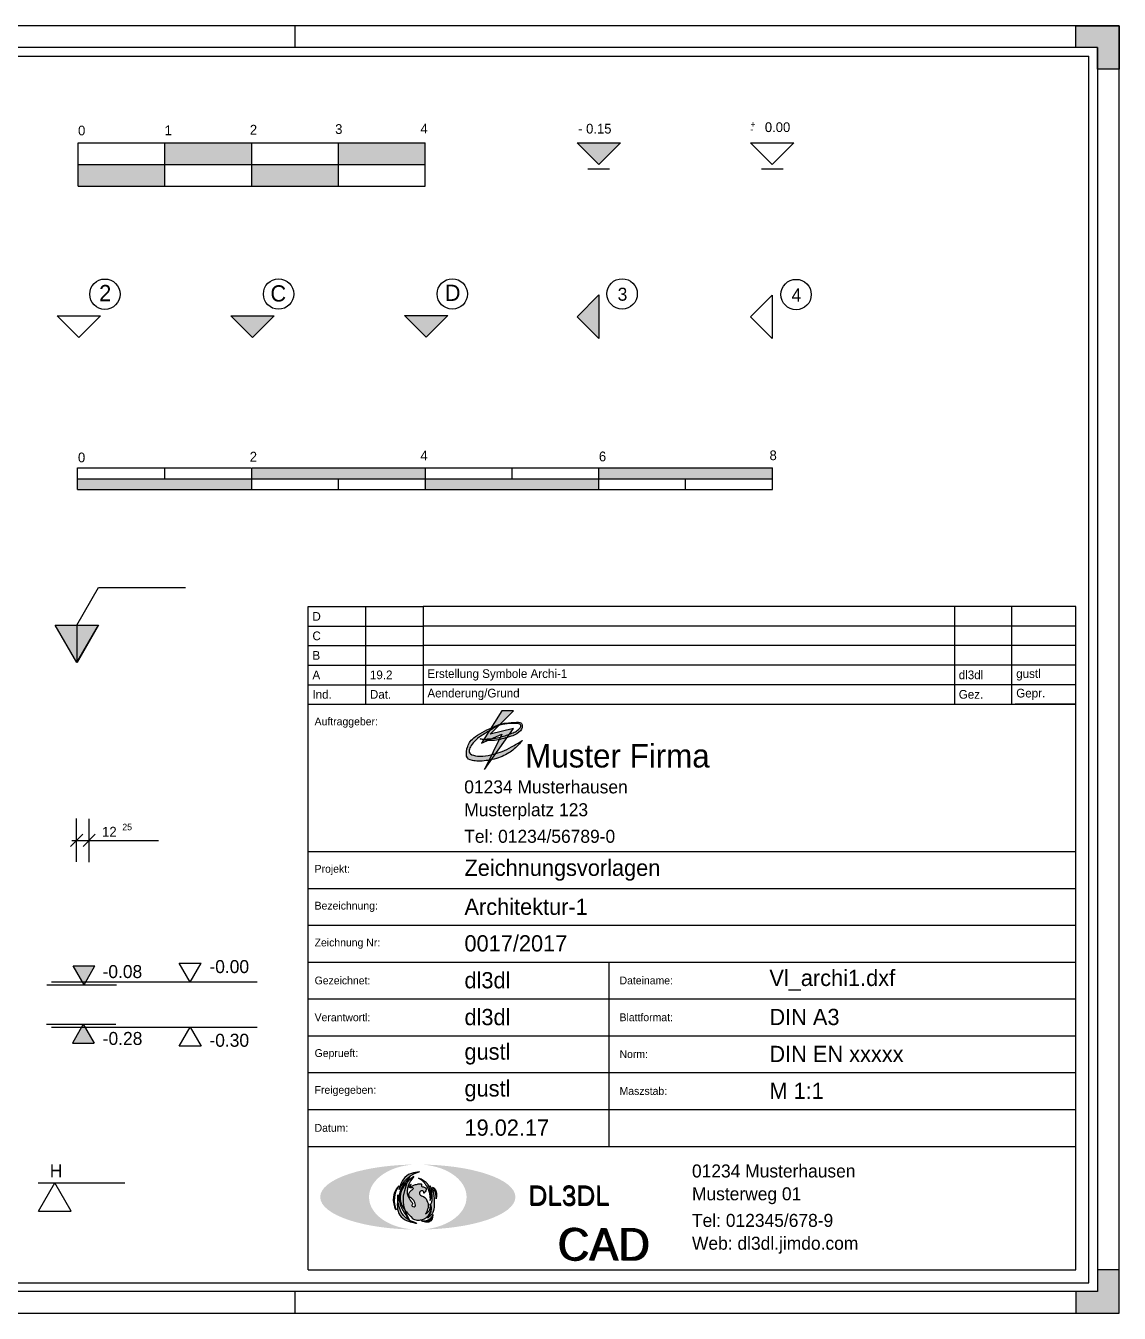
# Model space of a CAD drawing. Header units: millimetres. Extents: x 0 to 420, y 0 to 297.
# Drawn here: x 167.9 to 420, y 0 to 297 of the extents above; entities that cross this region are included whole.
import ezdxf

# ---------------------------------------------------------------- set-up
doc = ezdxf.new("R2010")
doc.units = ezdxf.units.MM
for name, color, linetype, true_color in [('Blattrahmen', 2, 'Continuous', 0xffff00), ('Faltmarken', 3, 'Continuous', 0x00ff00), ('Logo', 5, 'Continuous', 0x0000ff), ('Logo Adresse', 5, 'Continuous', 0x0000ff), ('Logo Text', 1, 'Continuous', 0xff0000), ('Logo_a', 1, 'Continuous', 0xff0000), ('Logo_b', 30, 'Continuous', 0xff7f00), ('Logo_c', 14, 'Continuous', 0x800000), ('Musterlogo AG', 3, 'Continuous', 0x00ff00), ('Musterlogo AG 1', 1, 'Continuous', 0xff0000), ('Musterlogo AG Text', 5, 'Continuous', 0x0000ff), ('pfoenix', 94, 'Continuous', 0x008000), ('Planecken', 2, 'Continuous', 0xffff00), ('Plankopf Legende', 6, 'Continuous', 0xff00ff), ('Plankopf Rahmen', 94, 'Continuous', 0x008000), ('Plankopf Text augefuellt', 134, 'Continuous', 0x008080), ('Plankopf Text Vorgabe', 1, 'Continuous', 0xff0000), ('Zeichnungsrahmen rot', 1, 'Continuous', 0xff0000), ('Zeichnungsrahmen_blau', 5, 'Continuous', 0x0000ff)]:
    doc.layers.add(name, color=color, linetype=linetype, true_color=true_color)
doc.styles.add('textstyle0', font='')
doc.styles.add('textstyle1', font='')
doc.styles.add('textstyle100', font='')
doc.styles.add('textstyle101', font='')
doc.styles.add('textstyle102', font='')
doc.styles.add('textstyle11', font='')
doc.styles.add('textstyle13', font='')
doc.styles.add('textstyle25', font='')
doc.styles.add('textstyle27', font='')
doc.styles.add('textstyle30', font='')
doc.styles.add('textstyle32', font='')
doc.styles.add('textstyle34', font='')
doc.styles.add('textstyle35', font='')
doc.styles.add('textstyle39', font='')
doc.styles.add('textstyle40', font='')
doc.styles.add('textstyle41', font='')
doc.styles.add('textstyle42', font='')
doc.styles.add('textstyle43', font='')
doc.styles.add('textstyle44', font='')
doc.styles.add('textstyle45', font='')
doc.styles.add('textstyle46', font='')
doc.styles.add('textstyle47', font='')
doc.styles.add('textstyle48', font='')
doc.styles.add('textstyle49', font='')
doc.styles.add('textstyle50', font='')
doc.styles.add('textstyle51', font='')
doc.styles.add('textstyle52', font='')
doc.styles.add('textstyle53', font='')
doc.styles.add('textstyle54', font='')
doc.styles.add('textstyle55', font='')
doc.styles.add('textstyle56', font='')
doc.styles.add('textstyle57', font='')
doc.styles.add('textstyle58', font='')
doc.styles.add('textstyle59', font='')
doc.styles.add('textstyle60', font='')
doc.styles.add('textstyle61', font='')
doc.styles.add('textstyle62', font='')
doc.styles.add('textstyle63', font='')
doc.styles.add('textstyle64', font='')
doc.styles.add('textstyle65', font='')
doc.styles.add('textstyle66', font='')
doc.styles.add('textstyle67', font='')
doc.styles.add('textstyle68', font='')
doc.styles.add('textstyle69', font='')
doc.styles.add('textstyle7', font='')
doc.styles.add('textstyle70', font='')
doc.styles.add('textstyle71', font='')
doc.styles.add('textstyle72', font='')
doc.styles.add('textstyle73', font='')
doc.styles.add('textstyle74', font='')
doc.styles.add('textstyle75', font='')
doc.styles.add('textstyle76', font='')
doc.styles.add('textstyle77', font='')
doc.styles.add('textstyle78', font='')
doc.styles.add('textstyle79', font='')
doc.styles.add('textstyle8', font='')
doc.styles.add('textstyle80', font='')
doc.styles.add('textstyle81', font='')
doc.styles.add('textstyle82', font='')
doc.styles.add('textstyle83', font='')
doc.styles.add('textstyle84', font='')
doc.styles.add('textstyle85', font='')
doc.styles.add('textstyle86', font='')
doc.styles.add('textstyle87', font='')
doc.styles.add('textstyle88', font='')
doc.styles.add('textstyle89', font='')
doc.styles.add('textstyle9', font='')
doc.styles.add('textstyle91', font='')
doc.styles.add('textstyle92', font='')
doc.styles.add('textstyle93', font='')
doc.styles.add('textstyle94', font='')
doc.styles.add('textstyle95', font='')
doc.styles.add('textstyle96', font='')
doc.styles.add('textstyle97', font='')
doc.styles.add('textstyle98', font='')
doc.styles.add('textstyle99', font='')
doc.styles.get('textstyle0').set_extended_font_data('FreeMono')
doc.styles.get('textstyle1').set_extended_font_data('FreeMono')
doc.styles.get('textstyle100').set_extended_font_data('FreeMono')
doc.styles.get('textstyle101').set_extended_font_data('FreeMono')
doc.styles.get('textstyle102').set_extended_font_data('FreeMono')
doc.styles.get('textstyle11').set_extended_font_data('FreeMono')
doc.styles.get('textstyle13').set_extended_font_data('FreeMono')
doc.styles.get('textstyle25').set_extended_font_data('FreeMono')
doc.styles.get('textstyle27').set_extended_font_data('FreeMono')
doc.styles.get('textstyle30').set_extended_font_data('FreeMono')
doc.styles.get('textstyle32').set_extended_font_data('FreeMono')
doc.styles.get('textstyle34').set_extended_font_data('FreeMono')
doc.styles.get('textstyle35').set_extended_font_data('FreeMono')
doc.styles.get('textstyle39').set_extended_font_data('FreeMono')
doc.styles.get('textstyle40').set_extended_font_data('FreeMono')
doc.styles.get('textstyle41').set_extended_font_data('FreeMono')
doc.styles.get('textstyle42').set_extended_font_data('FreeMono')
doc.styles.get('textstyle43').set_extended_font_data('FreeMono')
doc.styles.get('textstyle44').set_extended_font_data('FreeMono')
doc.styles.get('textstyle45').set_extended_font_data('FreeMono')
doc.styles.get('textstyle46').set_extended_font_data('FreeMono')
doc.styles.get('textstyle47').set_extended_font_data('FreeMono')
doc.styles.get('textstyle48').set_extended_font_data('FreeMono')
doc.styles.get('textstyle49').set_extended_font_data('FreeMono')
doc.styles.get('textstyle50').set_extended_font_data('FreeMono')
doc.styles.get('textstyle51').set_extended_font_data('URW Chancery L')
doc.styles.get('textstyle52').set_extended_font_data('URW Chancery L')
doc.styles.get('textstyle53').set_extended_font_data('URW Chancery L')
doc.styles.get('textstyle54').set_extended_font_data('URW Chancery L')
doc.styles.get('textstyle55').set_extended_font_data('FreeMono')
doc.styles.get('textstyle56').set_extended_font_data('FreeMono')
doc.styles.get('textstyle57').set_extended_font_data('FreeMono')
doc.styles.get('textstyle58').set_extended_font_data('FreeMono')
doc.styles.get('textstyle59').set_extended_font_data('FreeMono')
doc.styles.get('textstyle60').set_extended_font_data('FreeMono')
doc.styles.get('textstyle61').set_extended_font_data('FreeMono')
doc.styles.get('textstyle62').set_extended_font_data('FreeMono')
doc.styles.get('textstyle63').set_extended_font_data('FreeMono')
doc.styles.get('textstyle64').set_extended_font_data('FreeMono')
doc.styles.get('textstyle65').set_extended_font_data('FreeMono')
doc.styles.get('textstyle66').set_extended_font_data('FreeMono')
doc.styles.get('textstyle67').set_extended_font_data('FreeMono')
doc.styles.get('textstyle68').set_extended_font_data('FreeMono')
doc.styles.get('textstyle69').set_extended_font_data('FreeMono')
doc.styles.get('textstyle7').set_extended_font_data('FreeMono')
doc.styles.get('textstyle70').set_extended_font_data('FreeMono')
doc.styles.get('textstyle71').set_extended_font_data('FreeMono')
doc.styles.get('textstyle72').set_extended_font_data('FreeMono')
doc.styles.get('textstyle73').set_extended_font_data('FreeMono')
doc.styles.get('textstyle74').set_extended_font_data('FreeMono')
doc.styles.get('textstyle75').set_extended_font_data('FreeMono')
doc.styles.get('textstyle76').set_extended_font_data('FreeMono')
doc.styles.get('textstyle77').set_extended_font_data('FreeMono')
doc.styles.get('textstyle78').set_extended_font_data('FreeMono')
doc.styles.get('textstyle79').set_extended_font_data('URW Chancery L')
doc.styles.get('textstyle8').set_extended_font_data('FreeMono')
doc.styles.get('textstyle80').set_extended_font_data('FreeMono')
doc.styles.get('textstyle81').set_extended_font_data('FreeMono')
doc.styles.get('textstyle82').set_extended_font_data('FreeMono')
doc.styles.get('textstyle83').set_extended_font_data('FreeMono')
doc.styles.get('textstyle84').set_extended_font_data('FreeMono')
doc.styles.get('textstyle85').set_extended_font_data('FreeMono')
doc.styles.get('textstyle86').set_extended_font_data('FreeMono')
doc.styles.get('textstyle87').set_extended_font_data('FreeMono')
doc.styles.get('textstyle88').set_extended_font_data('FreeMono')
doc.styles.get('textstyle89').set_extended_font_data('FreeMono')
doc.styles.get('textstyle9').set_extended_font_data('FreeMono')
doc.styles.get('textstyle91').set_extended_font_data('FreeMono')
doc.styles.get('textstyle92').set_extended_font_data('FreeMono')
doc.styles.get('textstyle93').set_extended_font_data('FreeMono')
doc.styles.get('textstyle94').set_extended_font_data('FreeMono')
doc.styles.get('textstyle95').set_extended_font_data('FreeMono')
doc.styles.get('textstyle96').set_extended_font_data('FreeMono')
doc.styles.get('textstyle97').set_extended_font_data('FreeMono')
doc.styles.get('textstyle98').set_extended_font_data('FreeMono')
doc.styles.get('textstyle99').set_extended_font_data('FreeMono')

msp = doc.modelspace()

# ---------------------------------------------------------------- hatches: boundary and pattern name
at = {"layer": 'Logo_a'}
h = msp.add_hatch(color=256, dxfattribs=at)
edge = h.paths.add_edge_path()
edge.add_ellipse((258.29, 26.81), major_axis=(18.75, 0), ratio=0.4, start_angle=0, end_angle=360)
edge = h.paths.add_edge_path()
edge.add_ellipse((258.29, 26.81), major_axis=(15, 0), ratio=0.5, start_angle=0, end_angle=360)
at = {"layer": 'Logo_b'}
h = msp.add_hatch(color=256, dxfattribs=at)
edge = h.paths.add_edge_path()
edge.add_ellipse((258.29, 26.81), major_axis=(15, 0), ratio=0.5, start_angle=0, end_angle=360)
edge = h.paths.add_edge_path()
edge.add_ellipse((258.29, 26.81), major_axis=(11.25, 0), ratio=0.666667, start_angle=0, end_angle=360)
at = {"layer": 'Logo_c'}
h = msp.add_hatch(color=256, dxfattribs=at)
edge = h.paths.add_edge_path()
edge.add_ellipse((258.29, 26.81), major_axis=(18.75, 0), ratio=0.4, start_angle=0, end_angle=360)
edge = h.paths.add_edge_path()
edge.add_ellipse((258.29, 26.81), major_axis=(22.5, 0), ratio=0.333333, start_angle=0, end_angle=360)
at = {"layer": 'Musterlogo AG'}
h = msp.add_hatch(color=256, dxfattribs=at)
edge = h.paths.add_edge_path()
edge.add_spline(control_points=[(272.68, 132.47), (275.14, 131.86), (277.12, 132.32), (280.86, 133.31), (282.54, 134.68), (282.31, 136.28), (281.39, 136.36), (278.34, 136.21), (276.44, 135.67), (270.87, 132.93), (269.65, 130.87), (269.26, 128.2), (270.56, 127.36), (273.92, 127.28), (277.96, 128.35), (280.63, 130.1), (282.54, 132.24), (282.54, 132.24), (279.79, 130.49), (277.73, 129.57), (275.82, 128.96), (273.23, 128.35), (270.87, 128.65), (269.95, 129.34), (270.26, 130.41), (270.94, 131.53), (272.29, 132.88), (275.16, 134.59), (276.61, 135.51), (277.86, 135.82), (278.89, 135.99), (280.11, 136.1), (281.29, 136.05), (281.82, 135.92), (282.13, 135.64), (281.98, 135.07), (281.06, 134.23), (280.01, 133.82), (278.78, 133.34), (277.4, 132.9), (275.82, 132.62), (274.47, 132.44), (272.68, 132.47), (272.68, 132.47)], knot_values=[0, 0, 0, 0, 1, 2, 3, 4, 5, 6, 7, 8, 9, 10, 11, 12, 13, 14, 15, 16, 17, 18, 19, 20, 21, 22, 23, 24, 25, 26, 27, 28, 29, 30, 31, 32, 33, 34, 35, 36, 37, 38, 39, 40, 41, 41, 41, 41], degree=3, periodic=0)
h = msp.add_hatch(color=256, dxfattribs=at)
edge = h.paths.add_edge_path()
edge.add_spline(control_points=[(272.68, 132.47), (275.14, 131.86), (277.12, 132.32), (280.86, 133.31), (282.54, 134.68), (282.31, 136.28), (281.39, 136.36), (278.34, 136.21), (276.44, 135.67), (270.87, 132.93), (269.65, 130.87), (269.26, 128.2), (270.56, 127.36), (273.92, 127.28), (277.96, 128.35), (280.63, 130.1), (282.54, 132.24), (282.54, 132.24), (279.79, 130.49), (277.73, 129.57), (275.82, 128.96), (273.23, 128.35), (270.87, 128.65), (269.95, 129.34), (270.26, 130.41), (270.94, 131.53), (272.29, 132.88), (275.16, 134.59), (276.61, 135.51), (277.86, 135.82), (278.89, 135.99), (280.11, 136.1), (281.29, 136.05), (281.82, 135.92), (282.13, 135.64), (281.98, 135.07), (281.06, 134.23), (280.01, 133.82), (278.78, 133.34), (277.4, 132.9), (275.82, 132.62), (274.47, 132.44), (272.68, 132.47), (272.68, 132.47)], knot_values=[0, 0, 0, 0, 1, 2, 3, 4, 5, 6, 7, 8, 9, 10, 11, 12, 13, 14, 15, 16, 17, 18, 19, 20, 21, 22, 23, 24, 25, 26, 27, 28, 29, 30, 31, 32, 33, 34, 35, 36, 37, 38, 39, 40, 41, 41, 41, 41], degree=3, periodic=0)
at = {"layer": 'Musterlogo AG 1'}
msp.add_hatch(color=256, dxfattribs=at).paths.add_polyline_path([(277.69, 138.95), (272.96, 131.53), (277.69, 133.55), (273.64, 125.45), (280.39, 134.9), (274.99, 133.55), (280.39, 138.95)])
at = {"layer": 'pfoenix'}
h = msp.add_hatch(color=256, dxfattribs=at)
edge = h.paths.add_edge_path()
edge.add_spline(control_points=[(256.72, 25.82), (257.25, 25.49), (256.88, 24.88), (256.88, 24.88), (256.88, 24.88), (257.01, 24.56), (257.83, 24.55), (257.7, 25.31), (257.54, 25.82), (256.87, 26.49), (256.33, 26.94), (256.13, 27.55), (256.53, 28.18), (257.19, 28.6), (257.3, 28.77), (257.21, 28.99), (256.84, 28.98), (256.5, 28.89), (256.23, 29.04), (256.3, 29.5), (256.72, 29.71), (256.73, 29.73), (256.73, 29.71), (256.62, 29.52), (256.43, 29.38), (256.59, 29.24), (257.08, 29.38), (257.67, 29.69), (258.72, 29.91), (259.1, 29.87), (259.15, 29.77), (259.2, 29.43), (259.08, 29.16), (259.59, 29.21), (259.95, 29.05), (260.24, 28.75), (260.18, 28.25), (259.83, 27.81), (259.7, 27.71), (259.7, 27.71), (259.65, 27.96), (259.57, 28.23), (259.27, 28.29), (258.83, 28.22), (258.65, 27.81), (258.67, 27.3), (259.05, 27.14), (259.81, 26.88), (260.18, 26.4)], knot_values=[0, 0, 0, 0, 1, 2, 3, 4, 5, 6, 7, 8, 9, 10, 11, 12, 13, 14, 15, 16, 17, 18, 19, 20, 21, 22, 23, 24, 25, 26, 27, 28, 29, 30, 31, 32, 33, 34, 35, 36, 37, 38, 39, 40, 41, 42, 43, 44, 45, 46, 46, 46, 46], degree=3, periodic=0)
edge.add_spline(control_points=[(260.18, 26.4), (260.53, 25.8), (260.77, 24.95), (260.63, 24.13), (260.34, 23.39), (260.06, 22.94), (260.06, 22.94), (260.96, 23.47), (261.2, 24.39), (261.19, 25.09), (261.1, 25.28), (261.37, 24.82), (261.4, 23.99), (261.23, 23.46), (260.51, 22.13), (259.75, 21.63), (258.9, 21.4), (257.88, 21.39), (257.23, 21.71), (257.23, 21.71), (257.23, 21.71)], knot_values=[0, 0, 0, 0, 1, 2, 3, 4, 5, 6, 7, 8, 9, 10, 11, 12, 13, 14, 15, 16, 17, 18, 18, 18, 18], degree=3, periodic=0)
edge.add_spline(control_points=[(257.23, 21.71), (257.23, 21.71), (257.15, 21.66), (252.14, 27.42), (257.34, 31.58)], knot_values=[0, 0, 0, 0, 1, 2, 2, 2, 2], degree=3, periodic=0)
edge.add_spline(control_points=[(257.34, 31.58), (255.05, 28.61), (256.72, 25.82), (256.72, 25.82), (256.72, 25.82), (256.72, 25.82), (256.72, 25.82)], knot_values=[0, 0, 0, 0, 1, 2, 3, 4, 4, 4, 4], degree=3, periodic=0)
h = msp.add_hatch(color=256, dxfattribs=at)
edge = h.paths.add_edge_path()
edge.add_spline(control_points=[(256.56, 31.67), (253.99, 26.65), (256.39, 21.43), (256.38, 21.41), (256.38, 21.41), (252.66, 26.73), (256.57, 31.66), (256.56, 31.67), (256.56, 31.67)], knot_values=[0, 0, 0, 0, 1, 2, 3, 4, 5, 6, 6, 6, 6], degree=3, periodic=0)
h = msp.add_hatch(color=256, dxfattribs=at)
edge = h.paths.add_edge_path()
edge.add_spline(control_points=[(258.67, 32.6), (255.22, 31.76), (253.95, 28.46), (253.95, 28.46)], knot_values=[0, 0, 0, 0, 1, 1, 1, 1], degree=3, periodic=0)
edge.add_spline(control_points=[(253.95, 28.46), (253.99, 28.7), (254.46, 32.58), (258.67, 32.6)], knot_values=[0, 0, 0, 0, 1, 1, 1, 1], degree=3, periodic=0)
h = msp.add_hatch(color=256, dxfattribs=at)
edge = h.paths.add_edge_path()
edge.add_spline(control_points=[(260.96, 27.67), (261.03, 27.25), (261.07, 26.93), (261.11, 26.4), (261.12, 26), (261.12, 26), (261.12, 26), (261.3, 26.55), (261.3, 27.2), (261.17, 28.36), (260.8, 29.42), (260.48, 29.94), (259.6, 30.66), (258.43, 31.18), (258.43, 31.18), (258.43, 31.18)], knot_values=[0, 0, 0, 0, 1, 2, 3, 4, 5, 6, 7, 8, 9, 10, 11, 12, 13, 13, 13, 13], degree=3, periodic=0)
edge.add_spline(control_points=[(258.43, 31.18), (259.14, 30.82), (259.54, 30.42), (259.96, 29.88), (260.38, 29.32), (260.78, 28.43), (260.96, 27.67)], knot_values=[0, 0, 0, 0, 1, 2, 3, 4, 4, 4, 4], degree=3, periodic=0)
h = msp.add_hatch(color=256, dxfattribs=at)
edge = h.paths.add_edge_path()
edge.add_spline(control_points=[(253.91, 29.39), (251.83, 27.42), (252.83, 24.11), (253.28, 23.89)], knot_values=[0, 0, 0, 0, 1, 1, 1, 1], degree=3, periodic=0)
edge.add_spline(control_points=[(253.28, 23.89), (253.14, 24), (252.14, 27.32), (253.91, 29.39)], knot_values=[0, 0, 0, 0, 1, 1, 1, 1], degree=3, periodic=0)
h = msp.add_hatch(color=256, dxfattribs=at)
edge = h.paths.add_edge_path()
edge.add_spline(control_points=[(253.66, 27.32), (253.79, 22.41), (258.06, 20.73), (258.06, 20.73), (258.06, 20.73), (253.26, 21.91), (253.7, 27.26), (253.7, 27.26), (253.66, 27.32)], knot_values=[0, 0, 0, 0, 1, 2, 3, 4, 5, 6, 6, 6, 6], degree=3, periodic=0)
h = msp.add_hatch(color=256, dxfattribs=at)
edge = h.paths.add_edge_path()
edge.add_spline(control_points=[(262.08, 24.88), (262.04, 24.23), (261.84, 23.34), (261.56, 22.85), (260.94, 22.27), (260.59, 21.93), (260.59, 21.93), (260.84, 22.37), (261.18, 22.93), (261.38, 23.47), (261.4, 23.99), (261.16, 25.17)], knot_values=[0, 0, 0, 0, 1, 2, 3, 4, 5, 6, 7, 8, 9, 9, 9, 9], degree=3, periodic=0)
edge.add_spline(control_points=[(261.16, 25.17), (261.49, 25.34), (261.56, 25.7), (261.6, 26.8), (261.54, 27.78), (261.51, 28.31), (261.17, 29.37), (260.97, 29.51), (261.56, 28.75), (261.75, 28.24), (261.95, 27.5), (262.05, 26.79), (262.1, 25.8), (262.08, 24.88)], knot_values=[0, 0, 0, 0, 1, 2, 3, 4, 5, 6, 7, 8, 9, 10, 11, 11, 11, 11], degree=3, periodic=0)
h = msp.add_hatch(color=256, dxfattribs=at)
edge = h.paths.add_edge_path()
edge.add_spline(control_points=[(262.53, 26.38), (262.52, 27.07), (262.43, 27.52), (262.33, 28.04), (262.12, 28.46), (261.66, 29.12), (261.66, 29.12), (261.66, 29.12)], knot_values=[0, 0, 0, 0, 1, 2, 3, 4, 5, 5, 5, 5], degree=3, periodic=0)
edge.add_spline(control_points=[(261.66, 29.12), (262.74, 28.58), (262.53, 26.38), (262.53, 26.38), (262.53, 26.38)], knot_values=[0, 0, 0, 0, 1, 2, 2, 2, 2], degree=3, periodic=0)
h = msp.add_hatch(color=256, dxfattribs=at)
edge = h.paths.add_edge_path()
edge.add_spline(control_points=[(259.42, 21.18), (259.88, 20.99), (260.65, 20.98), (261.08, 21.1), (261.46, 21.52), (261.7, 22.11), (261.73, 22.55), (261.77, 22.75), (261.77, 22.75), (261.77, 22.75), (261.62, 22.35), (261.49, 22.22), (261.18, 21.84), (260.85, 21.61), (260.53, 21.47), (260.05, 21.32), (259.58, 21.29), (259.42, 21.29), (259.24, 21.3), (259.24, 21.29), (259.24, 21.29), (259.34, 21.22), (259.42, 21.18), (259.42, 21.18), (259.42, 21.18)], knot_values=[0, 0, 0, 0, 1, 2, 3, 4, 5, 6, 7, 8, 9, 10, 11, 12, 13, 14, 15, 16, 17, 18, 19, 20, 21, 22, 22, 22, 22], degree=3, periodic=0)
at = {"layer": 'Planecken'}
for points in [[(410, 297), (420, 297), (420, 287), (415, 287), (415, 292), (410, 292)], [(410, 0), (420, 0), (420, 10), (415, 10), (415, 5), (410, 5)]]:
    msp.add_hatch(color=256, dxfattribs=at).paths.add_polyline_path(points)
at = {"layer": 'Plankopf Legende'}
for points in [[(220, 265), (220, 270), (200, 270), (200, 265)], [(260, 265), (260, 270), (240, 270), (240, 265)], [(295, 270), (305, 270), (300, 265)], [(200, 260), (200, 265), (180, 265), (180, 260)], [(240, 260), (240, 265), (220, 265), (220, 260)], [(300.02, 234.89), (295.02, 229.89), (300.02, 224.89)], [(215.19, 230.11), (220.19, 225.11), (225.19, 230.11)], [(255.24, 230.13), (260.24, 225.13), (265.24, 230.13)], [(179.71, 150.08), (174.71, 158.74), (184.71, 158.74)], [(178.85, 80.12), (183.85, 80.12), (181.35, 75.79)], [(181.16, 66.67), (183.66, 62.34), (178.66, 62.34)]]:
    msp.add_hatch(color=256, dxfattribs=at).paths.add_polyline_path(points)
h = msp.add_hatch(color=256, dxfattribs=at)
edge = h.paths.add_edge_path()
edge.add_line((260.04, 192.5), (260.04, 195))
edge.add_line((260.04, 195), (219.83, 195))
edge.add_line((219.83, 195), (219.83, 192.5))
edge.add_line((219.83, 192.5), (260.04, 192.5))
h = msp.add_hatch(color=256, dxfattribs=at)
edge = h.paths.add_edge_path()
edge.add_line((340.04, 192.5), (340.04, 195))
edge.add_line((340.04, 195), (299.84, 195))
edge.add_line((299.84, 195), (299.84, 192.5))
edge.add_line((299.84, 192.5), (340.04, 192.5))
h = msp.add_hatch(color=256, dxfattribs=at)
edge = h.paths.add_edge_path()
edge.add_line((220.04, 190), (220.04, 192.5))
edge.add_line((220.04, 192.5), (179.83, 192.5))
edge.add_line((179.83, 192.5), (179.83, 190))
edge.add_line((179.83, 190), (220.04, 190))
h = msp.add_hatch(color=256, dxfattribs=at)
edge = h.paths.add_edge_path()
edge.add_line((300.04, 190), (300.04, 192.5))
edge.add_line((300.04, 192.5), (259.83, 192.5))
edge.add_line((259.83, 192.5), (259.83, 190))
edge.add_line((259.83, 190), (300.04, 190))

# ---------------------------------------------------------------- linework, layer by layer
at = {"layer": 'Blattrahmen'}
for p, q in [((420, 297), (0, 297)), ((420, 0), (420, 297)), ((0, 0), (420, 0))]:
    msp.add_line(p, q, dxfattribs=at)
at = {"layer": 'Faltmarken'}
for p, q in [((230, 292), (230, 297)), ((230, 0), (230, 5))]:
    msp.add_line(p, q, dxfattribs=at)
at = {"layer": 'Musterlogo AG'}
msp.add_open_spline([(272.68, 132.47), (275.14, 131.86), (277.12, 132.32), (280.86, 133.31), (282.54, 134.68), (282.31, 136.28), (281.39, 136.36), (278.34, 136.21), (276.44, 135.67), (270.87, 132.93), (269.65, 130.87), (269.26, 128.2), (270.56, 127.36), (273.92, 127.28), (277.96, 128.35), (280.63, 130.1), (282.54, 132.24), (282.54, 132.24), (279.79, 130.49), (277.73, 129.57), (275.82, 128.96), (273.23, 128.35), (270.87, 128.65), (269.95, 129.34), (270.26, 130.41), (270.94, 131.53), (272.29, 132.88), (275.16, 134.59), (276.61, 135.51), (277.86, 135.82), (278.89, 135.99), (280.11, 136.1), (281.29, 136.05), (281.82, 135.92), (282.13, 135.64), (281.98, 135.07), (281.06, 134.23), (280.01, 133.82), (278.78, 133.34), (277.4, 132.9), (275.82, 132.62), (274.47, 132.44), (272.68, 132.47), (272.68, 132.47)], degree=3, dxfattribs=at)
at = {"layer": 'Musterlogo AG 1'}
for p, q in [((277.69, 138.95), (272.96, 131.53)), ((274.99, 133.55), (280.39, 138.95)), ((280.39, 138.95), (277.69, 138.95)), ((273.64, 125.45), (280.39, 134.9)), ((280.39, 134.9), (274.99, 133.55)), ((272.96, 131.53), (277.69, 133.55)), ((277.69, 133.55), (273.64, 125.45))]:
    msp.add_line(p, q, dxfattribs=at)
at = {"layer": 'pfoenix'}
for points in [[(257.34, 31.58), (252.14, 27.42), (257.15, 21.66), (257.23, 21.71), (257.23, 21.71)], [(256.56, 31.67), (253.99, 26.65), (256.39, 21.43), (256.38, 21.41), (256.38, 21.41), (252.66, 26.73), (256.57, 31.66), (256.56, 31.67), (256.56, 31.67)], [(258.67, 32.6), (254.46, 32.58), (253.99, 28.7), (253.95, 28.46)], [(258.67, 32.6), (255.22, 31.76), (253.95, 28.46), (253.95, 28.46)], [(257.34, 31.58), (255.05, 28.61), (256.72, 25.82), (256.72, 25.82), (256.72, 25.82), (256.72, 25.82), (256.72, 25.82)], [(256.72, 25.82), (257.25, 25.49), (256.88, 24.88), (256.88, 24.88), (256.88, 24.88), (257.01, 24.56), (257.83, 24.55), (257.7, 25.31), (257.54, 25.82), (256.87, 26.49), (256.33, 26.94), (256.13, 27.55), (256.53, 28.18), (257.19, 28.6), (257.3, 28.77), (257.21, 28.99), (256.84, 28.98), (256.5, 28.89), (256.23, 29.04), (256.3, 29.5), (256.72, 29.71), (256.73, 29.73), (256.73, 29.71), (256.62, 29.52), (256.43, 29.38), (256.59, 29.24), (257.08, 29.38), (257.67, 29.69), (258.72, 29.91), (259.1, 29.87), (259.15, 29.77), (259.2, 29.43), (259.08, 29.16), (259.59, 29.21), (259.95, 29.05), (260.24, 28.75), (260.18, 28.25), (259.83, 27.81), (259.7, 27.71), (259.7, 27.71), (259.65, 27.96), (259.57, 28.23), (259.27, 28.29), (258.83, 28.22), (258.65, 27.81), (258.67, 27.3), (259.05, 27.14), (259.81, 26.88), (260.18, 26.4)], [(258.43, 31.18), (259.14, 30.82), (259.54, 30.42), (259.96, 29.88), (260.38, 29.32), (260.78, 28.43), (260.96, 27.67)], [(260.96, 27.67), (261.03, 27.25), (261.07, 26.93), (261.11, 26.4), (261.12, 26), (261.12, 26), (261.12, 26), (261.3, 26.55), (261.3, 27.2), (261.17, 28.36), (260.8, 29.42), (260.48, 29.94), (259.6, 30.66), (258.43, 31.18), (258.43, 31.18), (258.43, 31.18)], [(253.91, 29.39), (251.83, 27.42), (252.83, 24.11), (253.28, 23.89)], [(253.91, 29.39), (252.14, 27.32), (253.14, 24), (253.28, 23.89)], [(253.66, 27.32), (253.79, 22.41), (258.06, 20.73), (258.06, 20.73), (258.06, 20.73), (253.26, 21.91), (253.7, 27.26), (253.7, 27.26), (253.66, 27.32)], [(261.16, 25.17), (261.49, 25.34), (261.56, 25.7), (261.6, 26.8), (261.54, 27.78), (261.51, 28.31), (261.17, 29.37), (260.97, 29.51), (261.56, 28.75), (261.75, 28.24), (261.95, 27.5), (262.05, 26.79), (262.1, 25.8), (262.08, 24.88)], [(261.66, 29.12), (262.74, 28.58), (262.53, 26.38), (262.53, 26.38), (262.53, 26.38)], [(262.53, 26.38), (262.52, 27.07), (262.43, 27.52), (262.33, 28.04), (262.12, 28.46), (261.66, 29.12), (261.66, 29.12), (261.66, 29.12)], [(260.18, 26.4), (260.53, 25.8), (260.77, 24.95), (260.63, 24.13), (260.34, 23.39), (260.06, 22.94), (260.06, 22.94), (260.96, 23.47), (261.2, 24.39), (261.19, 25.09), (261.1, 25.28), (261.37, 24.82), (261.4, 23.99), (261.23, 23.46), (260.51, 22.13), (259.75, 21.63), (258.9, 21.4), (257.88, 21.39), (257.23, 21.71), (257.23, 21.71), (257.23, 21.71)], [(262.08, 24.88), (262.04, 24.23), (261.84, 23.34), (261.56, 22.85), (260.94, 22.27), (260.59, 21.93), (260.59, 21.93), (260.84, 22.37), (261.18, 22.93), (261.38, 23.47), (261.4, 23.99), (261.16, 25.17)], [(259.42, 21.18), (259.88, 20.99), (260.65, 20.98), (261.08, 21.1), (261.46, 21.52), (261.7, 22.11), (261.73, 22.55), (261.77, 22.75), (261.77, 22.75), (261.77, 22.75), (261.62, 22.35), (261.49, 22.22), (261.18, 21.84), (260.85, 21.61), (260.53, 21.47), (260.05, 21.32), (259.58, 21.29), (259.42, 21.29), (259.24, 21.3), (259.24, 21.29), (259.24, 21.29), (259.34, 21.22), (259.42, 21.18), (259.42, 21.18), (259.42, 21.18)]]:
    msp.add_open_spline(points, degree=3, dxfattribs=at)
at = {"layer": 'Planecken'}
for p, q in [((410, 297), (420, 297)), ((410, 292), (410, 297)), ((420, 297), (420, 287)), ((415, 292), (410, 292)), ((415, 287), (415, 292)), ((420, 287), (415, 287)), ((420, 10), (415, 10)), ((415, 10), (415, 5)), ((420, 0), (420, 10)), ((415, 5), (410, 5)), ((410, 5), (410, 0)), ((410, 0), (420, 0))]:
    msp.add_line(p, q, dxfattribs=at)
at = {"layer": 'Plankopf Legende'}
for p, q in [((180, 260), (180, 270)), ((180, 270), (260, 270)), ((200, 265), (200, 270)), ((200, 270), (220, 270)), ((220, 265), (220, 270)), ((240, 265), (240, 270)), ((240, 270), (260, 270)), ((260, 265), (260, 270)), ((260, 260), (260, 270)), ((295, 270), (305, 270)), ((300, 265), (295, 270)), ((300, 265), (305, 270)), ((335, 270), (345, 270)), ((335, 270), (340, 265)), ((340, 265), (345, 270)), ((180, 260), (180, 265)), ((180, 265), (200, 265)), ((200, 265), (220, 265)), ((200, 260), (200, 265)), ((220, 260), (220, 265)), ((220, 265), (240, 265)), ((240, 265), (260, 265)), ((240, 260), (240, 265)), ((297.5, 264), (302.5, 264)), ((337.5, 264.02), (342.5, 264.02)), ((180, 260), (200, 260)), ((180, 260), (260, 260)), ((220, 260), (240, 260)), ((300.02, 234.89), (295.02, 229.89)), ((300.02, 234.89), (300.02, 224.89)), ((340.02, 234.87), (335.02, 229.87)), ((340.02, 234.87), (340.02, 224.87)), ((175.15, 230.08), (185.15, 230.08)), ((175.15, 230.08), (180.15, 225.08)), ((180.15, 225.08), (185.15, 230.08)), ((215.19, 230.11), (225.19, 230.11)), ((215.19, 230.11), (220.19, 225.11)), ((220.19, 225.11), (225.19, 230.11)), ((255.24, 230.13), (265.24, 230.13)), ((255.24, 230.13), (260.24, 225.13)), ((260.24, 225.13), (265.24, 230.13)), ((295.02, 229.89), (300.02, 224.89)), ((335.02, 229.87), (340.02, 224.87)), ((179.83, 192.5), (179.83, 195)), ((179.83, 195), (219.83, 195)), ((199.94, 192.5), (199.94, 195)), ((220.04, 192.5), (220.04, 195)), ((220.04, 195), (260.04, 195)), ((260.04, 192.5), (260.04, 195)), ((260.04, 195), (300.04, 195)), ((280.04, 192.5), (280.04, 195)), ((300.04, 192.5), (300.04, 195)), ((300.04, 195), (340.04, 195)), ((340.04, 192.5), (340.04, 195)), ((179.83, 192.5), (220.04, 192.5)), ((179.83, 190), (179.83, 192.5)), ((220.04, 190), (220.04, 192.5)), ((220.04, 192.5), (260.04, 192.5)), ((240.04, 190), (240.04, 192.5)), ((260.04, 190), (260.04, 192.5)), ((260.04, 192.5), (300.04, 192.5)), ((300.04, 190), (300.04, 192.5)), ((300.04, 192.5), (340.04, 192.5)), ((320.04, 190), (320.04, 192.5)), ((340.04, 190), (340.04, 192.5)), ((179.83, 190), (220.04, 190)), ((220.04, 190), (260.04, 190)), ((260.04, 190), (300.04, 190)), ((300.04, 190), (340.04, 190)), ((179.71, 158.74), (184.71, 167.4)), ((184.71, 167.4), (204.71, 167.4)), ((179.71, 150.08), (174.71, 158.74)), ((174.71, 158.74), (184.71, 158.74)), ((179.71, 150.08), (184.71, 158.74)), ((179.75, 150.15), (179.77, 158.74)), ((184.71, 158.74), (179.75, 150.15)), ((179.77, 158.74), (184.71, 158.74)), ((179.63, 104.13), (179.63, 114.13)), ((182.52, 104.08), (182.52, 114.08)), ((178.22, 107.67), (181.05, 110.49)), ((181.11, 107.67), (183.94, 110.49)), ((178.52, 109.08), (198.52, 109.08)), ((205.81, 76.41), (203.31, 80.74)), ((203.31, 80.74), (208.31, 80.74)), ((205.81, 76.41), (208.31, 80.74)), ((181.35, 75.79), (178.85, 80.12)), ((178.85, 80.12), (183.85, 80.12)), ((181.35, 75.79), (183.85, 80.12)), ((172.78, 75.79), (188.85, 75.79)), ((173.86, 76.48), (221.29, 76.48)), ((172.7, 66.7), (188.66, 66.67)), ((173.85, 65.98), (221.27, 65.98)), ((181.16, 66.67), (178.66, 62.34)), ((181.16, 66.67), (183.66, 62.34)), ((203.31, 61.63), (205.81, 65.96)), ((205.81, 65.96), (208.31, 61.63)), ((178.66, 62.34), (183.66, 62.34)), ((208.31, 61.63), (203.31, 61.63)), ((170.74, 30.08), (190.74, 30.08)), ((170.88, 23.58), (174.63, 30.08)), ((178.38, 23.58), (174.63, 30.08)), ((170.88, 23.58), (178.38, 23.58))]:
    msp.add_line(p, q, dxfattribs=at)
for centre in [(186.15, 235.08), (226.19, 235.11), (266.24, 235.13), (305.4, 235.15), (345.5, 235)]:
    msp.add_circle(centre, 3.5, dxfattribs=at)
at = {"layer": 'Plankopf Rahmen'}
for p, q in [((233, 158.5), (233, 163)), ((233, 163), (241.5, 163)), ((241.5, 163), (259.5, 163)), ((246.25, 163), (246.25, 140.5)), ((259.5, 163), (259.5, 140.5)), ((382, 163), (259.5, 163)), ((396, 163), (382, 163)), ((382, 163), (382, 140.5)), ((395.25, 140.5), (395.25, 163)), ((410, 163), (396, 163)), ((410, 158.5), (410, 163)), ((233, 154), (233, 158.5)), ((233, 158.5), (241.5, 158.5)), ((241.5, 158.5), (259.5, 158.5)), ((382, 158.5), (259.5, 158.5)), ((396, 158.5), (382, 158.5)), ((410, 158.5), (396, 158.5)), ((410, 154), (410, 158.5)), ((233, 149.5), (233, 154)), ((233, 154), (241.5, 154)), ((241.5, 154), (259.5, 154)), ((382, 154), (259.5, 154)), ((396, 154), (382, 154)), ((410, 154), (396, 154)), ((410, 149.5), (410, 154)), ((233, 145), (233, 149.5)), ((233, 149.5), (241.5, 149.5)), ((241.5, 149.5), (259.5, 149.5)), ((382, 149.5), (259.5, 149.5)), ((396, 149.5), (382, 149.5)), ((410, 149.5), (396, 149.5)), ((410, 145), (410, 149.5)), ((233, 140.5), (233, 145)), ((233, 145), (241.5, 145)), ((241.5, 145), (259.5, 145)), ((382, 145), (259.5, 145)), ((396, 145), (382, 145)), ((410, 145), (396, 145)), ((410, 140.5), (410, 145)), ((233, 140.5), (285, 140.5)), ((233, 132), (233, 140.5)), ((285, 140.5), (348, 140.5)), ((348, 140.5), (410, 140.5)), ((410, 140.5), (396, 140.5)), ((410, 132), (410, 140.5)), ((233, 123.5), (233, 132)), ((410, 123.5), (410, 132)), ((233, 115), (233, 123.5)), ((410, 115), (410, 123.5)), ((233, 106.5), (233, 115)), ((410, 106.5), (410, 115)), ((233, 98), (233, 106.5)), ((233, 106.5), (410, 106.5)), ((410, 98), (410, 106.5)), ((233, 89.5), (233, 98)), ((233, 98), (410, 98)), ((410, 89.5), (410, 98)), ((233, 81), (233, 89.5)), ((233, 89.5), (410, 89.5)), ((410, 81), (410, 89.5)), ((233, 72.5), (233, 81)), ((233, 81), (410, 81)), ((302.43, 38.54), (302.43, 81.04)), ((410, 72.5), (410, 81)), ((233, 64), (233, 72.5)), ((233, 72.5), (410, 72.5)), ((410, 64), (410, 72.5)), ((233, 55.5), (233, 64)), ((233, 64), (410, 64)), ((410, 55.5), (410, 64)), ((233, 47), (233, 55.5)), ((233, 55.5), (410, 55.5)), ((410, 47), (410, 55.5)), ((233, 38.5), (233, 47)), ((233, 47), (410, 47)), ((410, 10), (410, 47)), ((233, 10), (233, 38.5)), ((233, 38.5), (292, 38.5)), ((292, 38.5), (351, 38.5)), ((351, 38.5), (410, 38.5)), ((233, 10), (410, 10))]:
    msp.add_line(p, q, dxfattribs=at)
at = {"layer": 'Zeichnungsrahmen rot'}
for p, q in [((22, 290), (413, 290)), ((413, 7), (413, 290)), ((22, 7), (413, 7))]:
    msp.add_line(p, q, dxfattribs=at)
at = {"layer": 'Zeichnungsrahmen_blau'}
for p, q in [((415, 292), (20, 292)), ((415, 292), (415, 5)), ((415, 5), (20, 5))]:
    msp.add_line(p, q, dxfattribs=at)

# ---------------------------------------------------------------- texts
at = {"layer": 'Logo', "attachment_point": 5}
for s, insert, char_height, style in [('DL3DL\\P', (293.14, 27.22), 4.5, 'textstyle52'), ('CAD\\P', (301.02, 15.89), 7.5, 'textstyle54')]:
    msp.add_mtext(s, dxfattribs=dict(at, insert=insert, char_height=char_height, style=style))
at = {"layer": 'Logo Adresse', "char_height": 4, "attachment_point": 4}
for s, insert, style in [('\\H3;01234 Musterhausen', (269, 121.4), 'textstyle65'), ('\\H3;Musterplatz 123 ', (269, 115.7), 'textstyle63'), ('\\H3;Tel: 01234/56789-0', (269, 110), 'textstyle57'), ('\\H3;01234 Musterhausen', (321.5, 32.8), 'textstyle64'), ('\\H3;Musterweg 01', (321.5, 27.1), 'textstyle58'), ('\\H3;Tel: 012345/678-9 ', (321.5, 21.4), 'textstyle55'), ('\\H3;Web: dl3dl.jimdo.com', (321.5, 15.7), 'textstyle56')]:
    msp.add_mtext(s, dxfattribs=dict(at, insert=insert, style=style))
at = {"layer": 'Logo Text', "attachment_point": 5}
for s, insert, char_height, style in [('DL3DL\\P', (293.24, 26.94), 4.5, 'textstyle51'), ('CAD\\P', (301.34, 15.8), 7.5, 'textstyle53')]:
    msp.add_mtext(s, dxfattribs=dict(at, insert=insert, char_height=char_height, style=style))
at = {"layer": 'Musterlogo AG Text', "insert": (283.05, 128.55), "char_height": 5.4, "attachment_point": 4, "style": 'textstyle79'}
msp.add_mtext('Muster Firma', dxfattribs=at)
at = {"layer": 'Plankopf Legende'}
for s, insert, char_height, attachment_point, style in [('\\H2.25;0', (179.96, 272.82), 3, 4, 'textstyle99'), ('\\H2.25;1', (199.91, 272.88), 3, 4, 'textstyle96'), ('\\H2.25;2', (219.57, 273.01), 3, 4, 'textstyle93'), ('\\H2.25;3', (239.24, 273.15), 3, 4, 'textstyle95'), ('\\H2.25;4', (258.91, 273.28), 3, 4, 'textstyle92'), ('\\H2.25;- 0.15', (295.25, 273.24), 3, 4, 'textstyle102'), ('\\H1.5;+', (334.97, 274.3), 2, 4, 'textstyle1'), ('\\H2.25;0.00', (338.3, 273.59), 3, 4, 'textstyle101'), ('\\H1.5;-', (334.97, 273.11), 2, 4, 'textstyle0'), ('\\H3.75;2', (186.22, 233.46), 5, 8, 'textstyle11'), ('\\H3.75;C', (226.12, 233.33), 5, 8, 'textstyle9'), ('\\H3.75;D', (266.32, 233.52), 5, 8, 'textstyle8'), ('3', (305.48, 233.53), 3, 8, 'textstyle7'), ('\\H3;4', (345.57, 233.39), 4, 8, 'textstyle13'), ('\\H2.25;8', (339.38, 197.9), 3, 4, 'textstyle91'), ('\\H2.25;0', (179.94, 197.4), 3, 4, 'textstyle98'), ('\\H2.25;2', (219.55, 197.59), 3, 4, 'textstyle94'), ('\\H2.25;4', (258.89, 197.86), 3, 4, 'textstyle97'), ('\\H2.25;6', (300.04, 197.63), 3, 4, 'textstyle100'), ('\\H1.5;25', (190.17, 112.15), 2, 4, 'textstyle25'), ('\\H2.25;12', (185.52, 111.08), 3, 4, 'textstyle27'), ('-0.08', (185.61, 78.8), 3, 4, 'textstyle30'), ('-0.00', (210.25, 79.95), 3, 4, 'textstyle32'), ('-0.28', (185.65, 63.37), 3, 4, 'textstyle34'), ('-0.30', (210.25, 62.95), 3, 4, 'textstyle35'), ('H', (173.44, 32.88), 3, 4, 'textstyle39')]:
    msp.add_mtext(s, dxfattribs=dict(at, insert=insert, char_height=char_height, attachment_point=attachment_point, style=style))
at = {"layer": 'Plankopf Text augefuellt', "attachment_point": 4}
for s, insert, char_height, style in [('D', (234, 160.75), 2, 'textstyle75'), ('C', (234, 156.25), 2, 'textstyle76'), ('B', (234, 151.75), 2, 'textstyle80'), ('Erstellung Symbole Archi-1', (260.5, 147.25), 2, 'textstyle73'), ('gustl', (396.25, 147.25), 2, 'textstyle77'), ('A', (234, 147.25), 2, 'textstyle81'), ('19.2', (247.25, 147.25), 2, 'textstyle74'), ('dl3dl', (383, 147.25), 2, 'textstyle78'), ('\\H3.75;Zeichnungsvorlagen', (269.05, 102.2), 5, 'textstyle62'), ('\\H3.75;Architektur-1', (269.05, 93.75), 5, 'textstyle61'), ('\\H3.75;0017/2017', (269.05, 85.3), 5, 'textstyle60'), ('\\H3.75;dl3dl', (269.05, 76.8), 5, 'textstyle85'), ('\\H3.75;Vl_archi1.dxf', (339.35, 76.82), 5, 'textstyle59'), ('\\H3.75;dl3dl', (269.05, 68.3), 5, 'textstyle83'), ('\\H3.75;DIN A3', (339.35, 68.32), 5, 'textstyle84'), ('\\H3.75;gustl', (269.05, 59.8), 5, 'textstyle87'), ('\\H3.75;DIN EN xxxxx', (339.35, 59.82), 5, 'textstyle88'), ('\\H3.75;gustl', (269.05, 51.3), 5, 'textstyle82'), ('\\H3.75;M 1:1', (339.35, 51.32), 5, 'textstyle89'), ('\\H3.75;19.02.17', (269.05, 42.8), 5, 'textstyle86')]:
    msp.add_mtext(s, dxfattribs=dict(at, insert=insert, char_height=char_height, style=style))
at = {"layer": 'Plankopf Text Vorgabe', "attachment_point": 4}
for s, insert, char_height, style in [('Ind.', (234, 142.75), 2, 'textstyle45'), ('Dat.', (247.25, 142.75), 2, 'textstyle47'), ('Aenderung/Grund', (260.5, 142.75), 2, 'textstyle46'), ('Gez.', (383, 142.75), 2, 'textstyle49'), ('Gepr.', (396.25, 142.75), 2, 'textstyle50'), ('\\H1.8;Auftraggeber:', (234.5, 136.25), 3, 'textstyle48'), ('\\H1.8;Projekt:', (234.5, 102.25), 3, 'textstyle40'), ('\\H1.8;Bezeichnung:', (234.5, 93.75), 3, 'textstyle41'), ('\\H1.8;Zeichnung Nr:', (234.5, 85.25), 3, 'textstyle44'), ('\\H1.8;Gezeichnet:', (234.5, 76.75), 3, 'textstyle42'), ('\\H1.8;Dateiname:', (304.8, 76.76), 3, 'textstyle43'), ('\\H1.8;Verantwortl:', (234.5, 68.25), 3, 'textstyle68'), ('\\H1.8;Blattformat:', (304.8, 68.26), 3, 'textstyle69'), ('\\H1.8;Geprueft:', (234.5, 59.75), 3, 'textstyle71'), ('\\H1.8;Norm:', (304.8, 59.76), 3, 'textstyle67'), ('\\H1.8;Freigegeben:', (234.5, 51.25), 3, 'textstyle72'), ('\\H1.8;Maszstab:', (304.8, 51.26), 3, 'textstyle66'), ('\\H1.8;Datum:', (234.5, 42.75), 3, 'textstyle70')]:
    msp.add_mtext(s, dxfattribs=dict(at, insert=insert, char_height=char_height, style=style))

doc.saveas('drawing.dxf')
